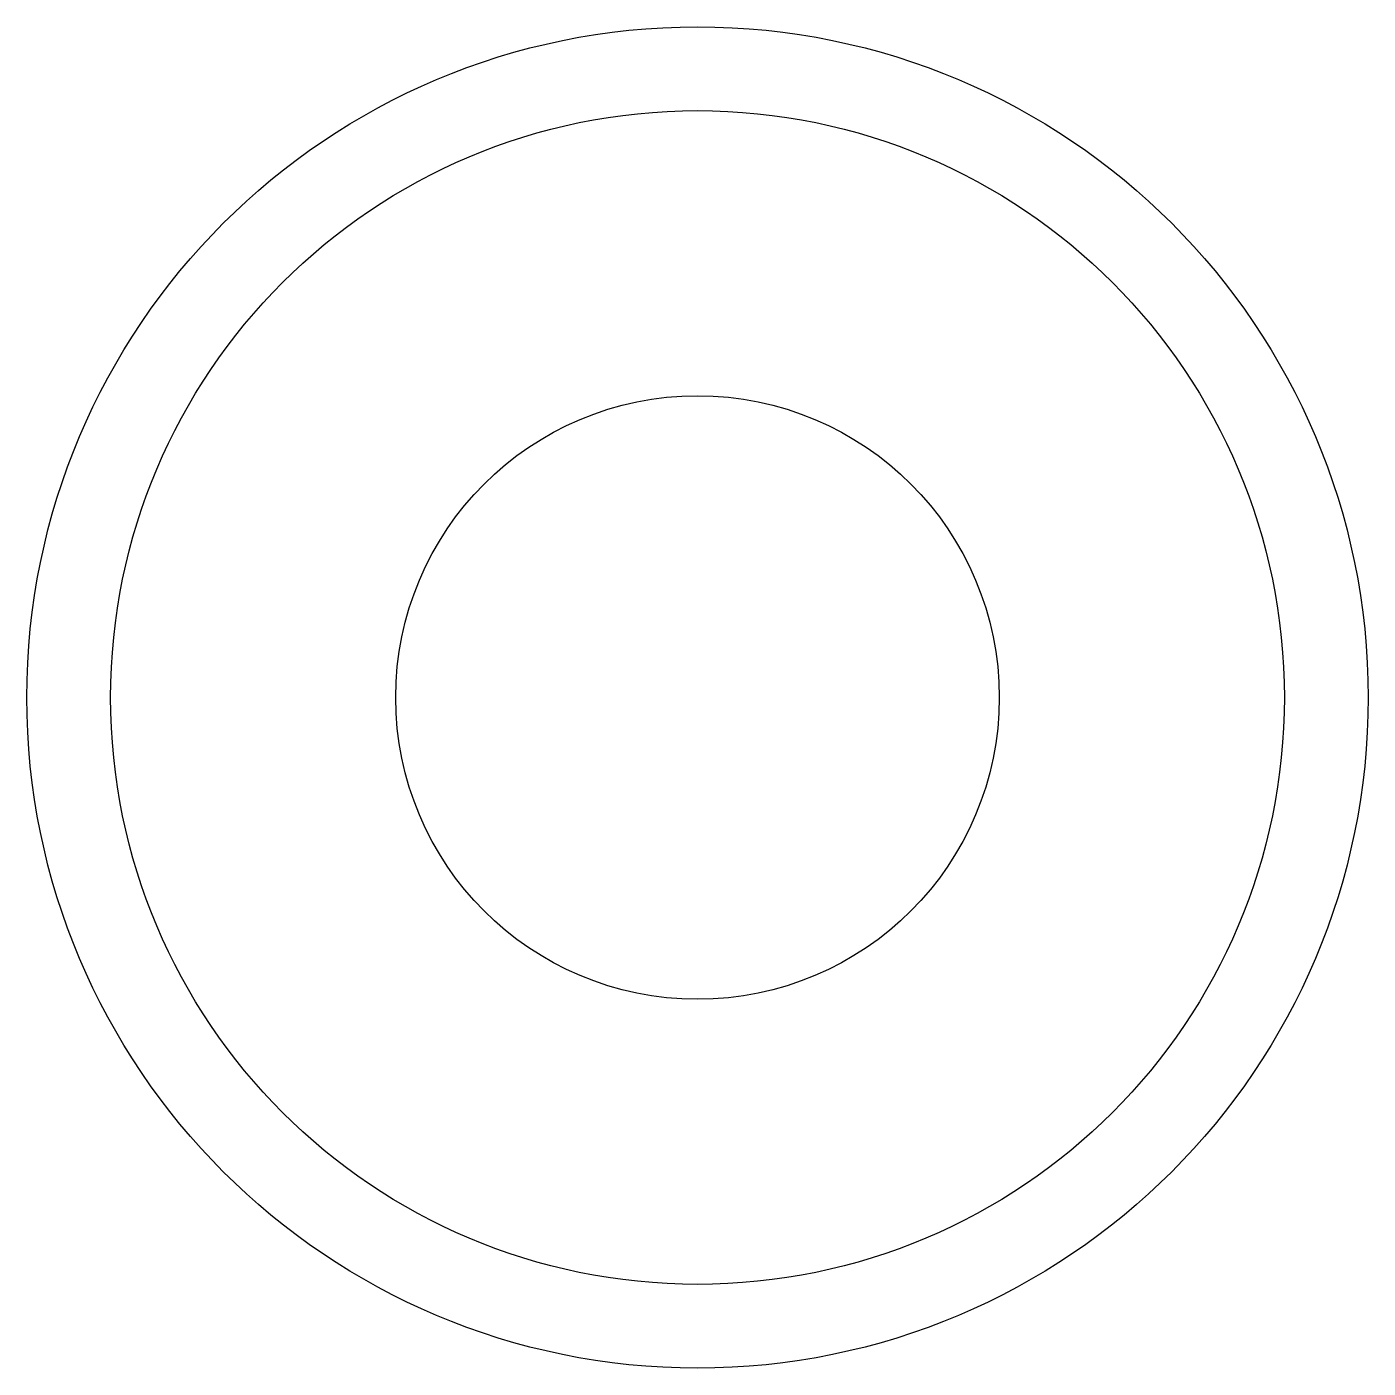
# Model space of a CAD drawing. Header units: millimetres. Extents: x 86 to 94, y 86 to 94.
import ezdxf

# ---------------------------------------------------------------- set-up
doc = ezdxf.new("R2010")
doc.units = ezdxf.units.MM

msp = doc.modelspace()

# ---------------------------------------------------------------- linework, layer by layer
for radius in [4, 3.5, 1.8]:
    msp.add_circle((90, 90), radius)

doc.saveas('drawing.dxf')
